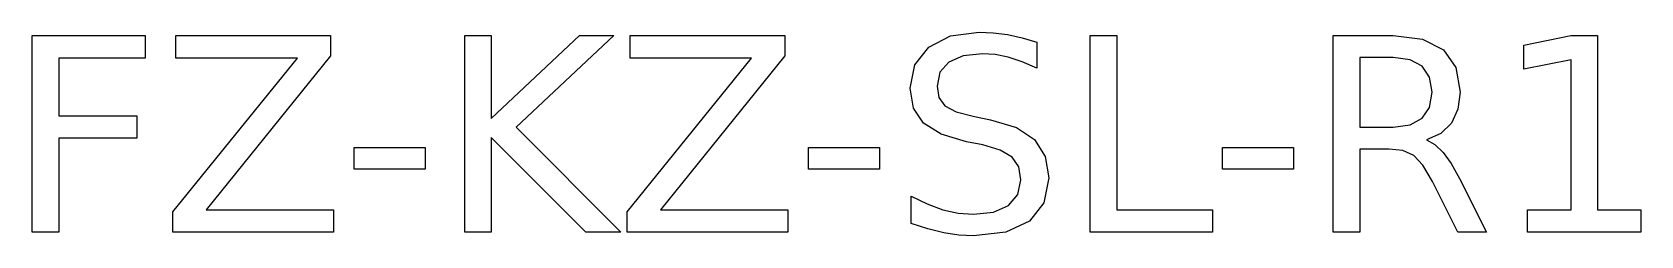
# Model space of a CAD drawing. Header units: millimetres. Extents: x -4.73 to 4.73, y -0.6 to 0.6.
import ezdxf

# ---------------------------------------------------------------- set-up
doc = ezdxf.new("R2010")
doc.units = ezdxf.units.MM
doc.layers.add('LASER_MARK', color=7, linetype='Continuous')

msp = doc.modelspace()

# ---------------------------------------------------------------- linework, layer by layer
at = {"layer": 'LASER_MARK'}
for points in [[(-4.0658, 0.4473), (-4.5739, 0.4473), (-4.5739, 0.1065), (-4.1153, 0.1065), (-4.1153, -0.0252), (-4.5739, -0.0252), (-4.5739, -0.5774), (-4.7303, -0.5774), (-4.7303, 0.5792), (-4.0658, 0.5792), (-4.0658, 0.4473)], [(-2.9758, 0.5792), (-2.9758, 0.4597), (-3.7071, -0.4458), (-2.958, -0.4458), (-2.958, -0.5774), (-3.9022, -0.5774), (-3.9022, -0.4582), (-3.1709, 0.4473), (-3.8846, 0.4473), (-3.8846, 0.5792), (-2.9758, 0.5792)], [(-2.0302, 0.5792), (-2.0302, 0.0904), (-1.5111, 0.5792), (-1.3096, 0.5792), (-1.8837, 0.04), (-1.2687, -0.5774), (-1.4747, -0.5774), (-2.0302, -0.0205), (-2.0302, -0.5774), (-2.1866, -0.5774), (-2.1866, 0.5792), (-2.0302, 0.5792)], [(-0.3042, 0.5792), (-0.3042, 0.4597), (-1.0354, -0.4458), (-0.2863, -0.4458), (-0.2863, -0.5774), (-1.2305, -0.5774), (-1.2305, -0.4582), (-0.4992, 0.4473), (-1.2129, 0.4473), (-1.2129, 0.5792), (-0.3042, 0.5792)], [(1.1784, 0.3886), (1.0919, 0.4257), (1.0104, 0.452), (0.9327, 0.4678), (0.8577, 0.4731), (0.7446, 0.4607), (0.6606, 0.4235), (0.6086, 0.3635), (0.5912, 0.2825), (0.6027, 0.215), (0.6373, 0.1665), (0.704, 0.1313), (0.8121, 0.1035), (0.9065, 0.0842), (1.0586, 0.038), (1.1648, -0.0333), (1.2273, -0.1316), (1.2481, -0.2582), (1.2199, -0.4061), (1.1353, -0.5132), (0.9965, -0.5783), (0.8051, -0.6), (0.7204, -0.5954), (0.6304, -0.5814), (0.5362, -0.5584), (0.4388, -0.5264), (0.4388, -0.3653), (0.533, -0.412), (0.6254, -0.4458), (0.7161, -0.4661), (0.8051, -0.4728), (0.9237, -0.4597), (1.0119, -0.4203), (1.0665, -0.3563), (1.0847, -0.2698), (1.0717, -0.194), (1.0324, -0.1367), (0.9634, -0.0946), (0.8609, -0.0646), (0.7655, -0.046), (0.6146, -0.0014), (0.5121, 0.0631), (0.4536, 0.152), (0.434, 0.2701), (0.4611, 0.4072), (0.5421, 0.5118), (0.6706, 0.5779), (0.8398, 0.6), (0.9221, 0.5963), (1.0057, 0.5851), (1.0911, 0.5668), (1.1784, 0.5413), (1.1784, 0.3886)], [(1.6487, 0.5792), (1.6487, -0.4458), (2.2119, -0.4458), (2.2119, -0.5774), (1.4923, -0.5774), (1.4923, 0.5792), (1.6487, 0.5792)], [(3.519, -0.0618), (3.5673, -0.108), (3.615, -0.1742), (3.663, -0.2614), (3.8219, -0.5774), (3.6535, -0.5774), (3.5058, -0.2807), (3.4492, -0.1841), (3.3945, -0.1265), (3.3309, -0.0981), (3.2478, -0.0886), (3.0772, -0.0886), (3.0772, -0.5774), (2.9208, -0.5774), (2.9208, 0.5792), (3.274, 0.5792), (3.4472, 0.5584), (3.57, 0.4961), (3.6433, 0.3922), (3.6677, 0.246), (3.655, 0.146), (3.6169, 0.0646), (3.5546, 0.0037), (3.4694, -0.0351), (3.519, -0.0618)], [(4.0643, -0.4458), (4.3199, -0.4458), (4.3199, 0.4366), (4.0417, 0.3809), (4.0417, 0.5234), (4.3184, 0.5792), (4.4748, 0.5792), (4.4748, -0.4458), (4.7303, -0.4458), (4.7303, -0.5774), (4.0643, -0.5774), (4.0643, -0.4458)], [(3.0772, 0.04), (3.274, 0.04), (3.3732, 0.0531), (3.4448, 0.0923), (3.4881, 0.1569), (3.5026, 0.246), (3.4881, 0.335), (3.4448, 0.399), (3.3732, 0.4376), (3.274, 0.4505), (3.0772, 0.4505), (3.0772, 0.04)], [(-2.4196, -0.0794), (-2.4196, -0.2064), (-2.837, -0.2064), (-2.837, -0.0794), (-2.4196, -0.0794)], [(0.2521, -0.0794), (0.2521, -0.2064), (-0.1653, -0.2064), (-0.1653, -0.0794), (0.2521, -0.0794)], [(2.6878, -0.0794), (2.6878, -0.2064), (2.2704, -0.2064), (2.2704, -0.0794), (2.6878, -0.0794)]]:
    msp.add_lwpolyline(points, close=True, dxfattribs=at)

doc.saveas('drawing.dxf')
